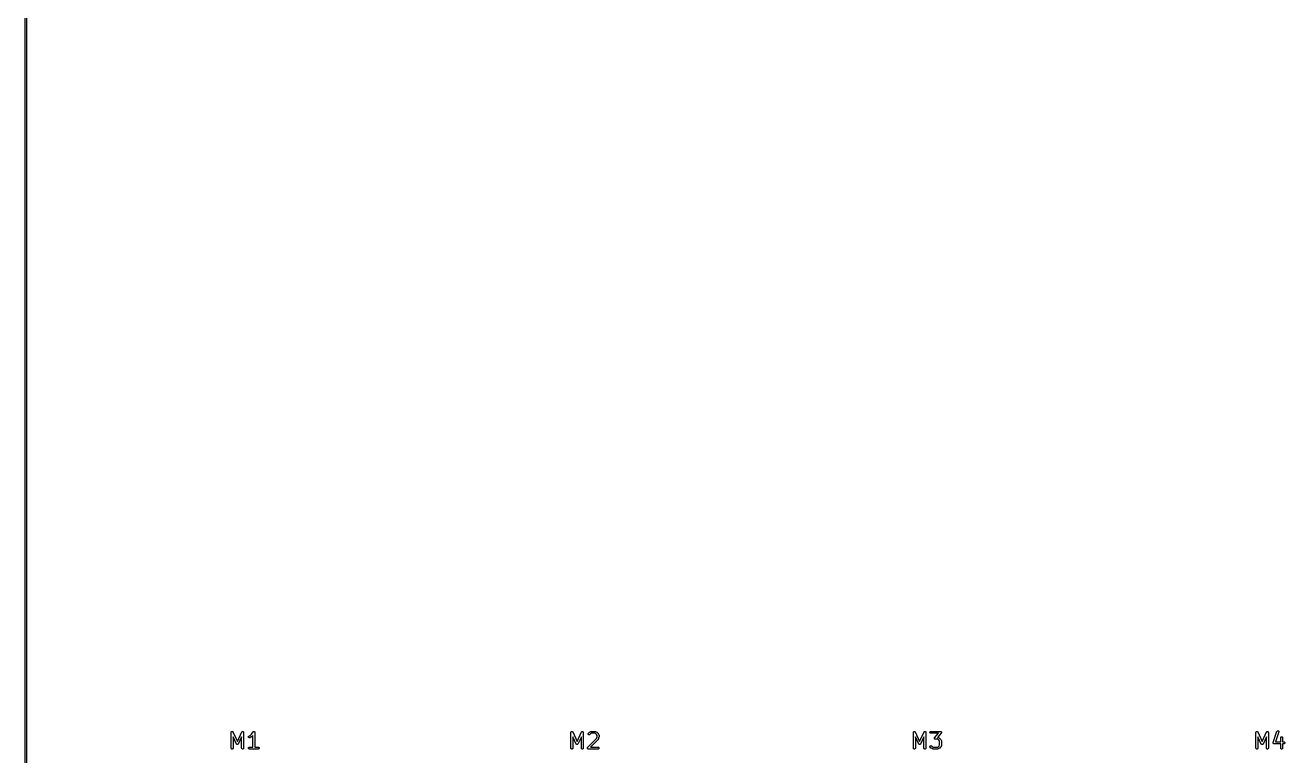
# Model space of a CAD drawing. Extents: x 25 to 346, y -457 to -16.
# Drawn here: x 25.3 to 167.8, y -319.2 to -236.5 of the extents above; entities that cross this region are included whole.
import ezdxf

# ---------------------------------------------------------------- set-up
doc = ezdxf.new("R2010")
doc.units = 0
doc.header["$MEASUREMENT"] = 0
doc.layers.add('BLACK', color=7, linetype='CONTINUOUS')

msp = doc.modelspace()

# ---------------------------------------------------------------- linework, layer by layer
at = {"layer": 'Black'}
for p, q in [((25.325, -456.565), (25.325, -16.51)), ((25.475, -16.585), (25.475, -456.49)), ((48.6177, -316.526), (48.6202, -316.512)), ((48.6177, -318.304), (48.6177, -316.526)), ((48.6202, -316.512), (48.6214, -316.498)), ((48.6214, -316.498), (48.6234, -316.494)), ((48.6234, -316.494), (48.6242, -316.489)), ((48.6242, -316.489), (48.6313, -316.477)), ((48.6313, -316.477), (48.6372, -316.464)), ((48.6372, -316.464), (48.6406, -316.461)), ((48.6406, -316.461), (48.643, -316.457)), ((48.643, -316.457), (48.6538, -316.448)), ((48.6538, -316.448), (48.6637, -316.438)), ((48.6637, -316.438), (48.668, -316.436)), ((48.668, -316.436), (48.6717, -316.433)), ((48.6717, -316.433), (48.6849, -316.428)), ((48.6849, -316.428), (48.6977, -316.422)), ((48.6977, -316.422), (48.7024, -316.422)), ((48.7024, -316.422), (48.7069, -316.42)), ((48.7069, -316.42), (48.721, -316.42)), ((48.721, -316.42), (48.735, -316.419)), ((48.735, -316.419), (48.7396, -316.42)), ((48.7396, -316.42), (48.7444, -316.42)), ((48.7444, -316.42), (48.7577, -316.425)), ((48.7577, -316.425), (48.7713, -316.428)), ((48.7713, -316.428), (48.7752, -316.431)), ((48.7752, -316.431), (48.7796, -316.433)), ((48.7796, -316.433), (48.7904, -316.442)), ((48.7904, -316.442), (48.802, -316.45)), ((48.802, -316.45), (48.8047, -316.454)), ((48.8047, -316.454), (48.8084, -316.457)), ((48.8084, -316.457), (48.8154, -316.469)), ((48.8154, -316.469), (48.8235, -316.481)), ((48.8235, -316.481), (49.3183, -317.541)), ((49.2205, -317.842), (48.8336, -317.013)), ((48.8336, -317.013), (48.8336, -318.304)), ((49.3183, -317.541), (49.8132, -316.481)), ((49.8031, -317.013), (49.4162, -317.842)), ((49.8031, -318.304), (49.8031, -317.013)), ((49.8132, -316.481), (49.8213, -316.469)), ((49.8213, -316.469), (49.8283, -316.457)), ((49.8283, -316.457), (49.832, -316.454)), ((49.832, -316.454), (49.8347, -316.45)), ((49.8347, -316.45), (49.8462, -316.442)), ((49.8462, -316.442), (49.857, -316.433)), ((49.857, -316.433), (49.8615, -316.431)), ((49.8615, -316.431), (49.8654, -316.428)), ((49.8654, -316.428), (49.879, -316.425)), ((49.879, -316.425), (49.8923, -316.42)), ((49.8923, -316.42), (49.897, -316.42)), ((49.897, -316.42), (49.9016, -316.419)), ((49.9016, -316.419), (49.9157, -316.42)), ((49.9157, -316.42), (49.9297, -316.42)), ((49.9297, -316.42), (49.9342, -316.422)), ((49.9342, -316.422), (49.939, -316.422)), ((49.939, -316.422), (49.9517, -316.428)), ((49.9517, -316.428), (49.965, -316.433)), ((49.965, -316.433), (49.9686, -316.436)), ((49.9686, -316.436), (49.9729, -316.438)), ((49.9729, -316.438), (49.9829, -316.448)), ((49.9829, -316.448), (49.9937, -316.457)), ((49.9937, -316.457), (49.9961, -316.461)), ((49.9961, -316.461), (49.9994, -316.464)), ((49.9994, -316.464), (50.0054, -316.477)), ((50.0054, -316.477), (50.0124, -316.489)), ((50.0124, -316.489), (50.0133, -316.494)), ((50.0133, -316.494), (50.0153, -316.498)), ((50.0153, -316.498), (50.0165, -316.512)), ((50.0165, -316.512), (50.019, -316.526)), ((50.019, -316.526), (50.019, -318.304)), ((50.5652, -317.028), (50.574, -316.991)), ((50.5695, -317.065), (50.5652, -317.028)), ((50.5863, -317.099), (50.5695, -317.065)), ((50.574, -316.991), (50.5946, -316.96)), ((50.6135, -317.124), (50.5863, -317.099)), ((50.5946, -316.96), (50.6247, -316.938)), ((50.6479, -317.139), (50.6135, -317.124)), ((50.6247, -316.938), (50.7784, -316.861)), ((50.6853, -317.142), (50.6479, -317.139)), ((50.7213, -317.131), (50.6853, -317.142)), ((50.8906, -317.046), (50.7213, -317.131)), ((50.7784, -316.861), (50.9278, -316.712)), ((50.9045, -317.036), (50.8906, -317.046)), ((50.9187, -317.026), (50.9045, -317.036)), ((51.0731, -316.872), (50.9187, -317.026)), ((50.9278, -316.712), (51.0912, -316.466)), ((51.0731, -318.196), (51.0731, -316.872)), ((51.0912, -316.466), (51.0953, -316.462)), ((51.0953, -316.462), (51.0983, -316.457)), ((51.0983, -316.457), (51.1082, -316.449)), ((51.1082, -316.449), (51.1171, -316.439)), ((51.1171, -316.439), (51.1224, -316.437)), ((51.1224, -316.437), (51.127, -316.433)), ((51.127, -316.433), (51.1391, -316.428)), ((51.1391, -316.428), (51.1507, -316.423)), ((51.1507, -316.423), (51.1566, -316.422)), ((51.1566, -316.422), (51.1623, -316.42)), ((51.1623, -316.42), (51.1751, -316.42)), ((51.1751, -316.42), (51.1879, -316.419)), ((51.1879, -316.419), (51.1938, -316.42)), ((51.1938, -316.42), (51.1997, -316.42)), ((51.1997, -316.42), (51.2119, -316.424)), ((51.2119, -316.424), (51.2244, -316.427)), ((51.2244, -316.427), (51.2294, -316.431)), ((51.2294, -316.431), (51.235, -316.433)), ((51.235, -316.433), (51.2448, -316.441)), ((51.2448, -316.441), (51.2556, -316.448)), ((51.2556, -316.448), (51.2591, -316.453)), ((51.2591, -316.453), (51.2637, -316.457)), ((51.2637, -316.457), (51.2701, -316.468)), ((51.2701, -316.468), (51.2778, -316.478)), ((51.2778, -316.478), (51.2794, -316.484)), ((51.2794, -316.484), (51.2824, -316.489)), ((51.2824, -316.489), (51.2847, -316.502)), ((51.2847, -316.502), (51.2883, -316.514)), ((51.2883, -316.514), (51.2879, -316.52)), ((51.2879, -316.52), (51.289, -316.526)), ((51.289, -316.526), (51.289, -318.196)), ((87.0352, -316.526), (87.0377, -316.512)), ((87.0352, -318.304), (87.0352, -316.526)), ((87.0377, -316.512), (87.0389, -316.498)), ((87.0389, -316.498), (87.0409, -316.494)), ((87.0409, -316.494), (87.0417, -316.489)), ((87.0417, -316.489), (87.0488, -316.477)), ((87.0488, -316.477), (87.0547, -316.464)), ((87.0547, -316.464), (87.0581, -316.461)), ((87.0581, -316.461), (87.0605, -316.457)), ((87.0605, -316.457), (87.0713, -316.448)), ((87.0713, -316.448), (87.0812, -316.438)), ((87.0812, -316.438), (87.0855, -316.436)), ((87.0855, -316.436), (87.0892, -316.433)), ((87.0892, -316.433), (87.1024, -316.428)), ((87.1024, -316.428), (87.1152, -316.422)), ((87.1152, -316.422), (87.1199, -316.422)), ((87.1199, -316.422), (87.1244, -316.42)), ((87.1244, -316.42), (87.1385, -316.42)), ((87.1385, -316.42), (87.1525, -316.419)), ((87.1525, -316.419), (87.1571, -316.42)), ((87.1571, -316.42), (87.1619, -316.42)), ((87.1619, -316.42), (87.1752, -316.425)), ((87.1752, -316.425), (87.1888, -316.428)), ((87.1888, -316.428), (87.1927, -316.431)), ((87.1927, -316.431), (87.1971, -316.433)), ((87.1971, -316.433), (87.2079, -316.442)), ((87.2079, -316.442), (87.2195, -316.45)), ((87.2195, -316.45), (87.2222, -316.454)), ((87.2222, -316.454), (87.2259, -316.457)), ((87.2259, -316.457), (87.2329, -316.469)), ((87.2329, -316.469), (87.241, -316.481)), ((87.241, -316.481), (87.7358, -317.541)), ((87.638, -317.842), (87.2511, -317.013)), ((87.2511, -317.013), (87.2511, -318.304)), ((87.7358, -317.541), (88.2307, -316.481)), ((88.2206, -317.013), (87.8337, -317.842)), ((88.2206, -318.304), (88.2206, -317.013)), ((88.2307, -316.481), (88.2388, -316.469)), ((88.2388, -316.469), (88.2458, -316.457)), ((88.2458, -316.457), (88.2495, -316.454)), ((88.2495, -316.454), (88.2522, -316.45)), ((88.2522, -316.45), (88.2637, -316.442)), ((88.2637, -316.442), (88.2745, -316.433)), ((88.2745, -316.433), (88.279, -316.431)), ((88.279, -316.431), (88.2829, -316.428)), ((88.2829, -316.428), (88.2965, -316.425)), ((88.2965, -316.425), (88.3098, -316.42)), ((88.3098, -316.42), (88.3145, -316.42)), ((88.3145, -316.42), (88.3191, -316.419)), ((88.3191, -316.419), (88.3332, -316.42)), ((88.3332, -316.42), (88.3472, -316.42)), ((88.3472, -316.42), (88.3517, -316.422)), ((88.3517, -316.422), (88.3565, -316.422)), ((88.3565, -316.422), (88.3692, -316.428)), ((88.3692, -316.428), (88.3825, -316.433)), ((88.3825, -316.433), (88.3861, -316.436)), ((88.3861, -316.436), (88.3904, -316.438)), ((88.3904, -316.438), (88.4004, -316.448)), ((88.4004, -316.448), (88.4112, -316.457)), ((88.4112, -316.457), (88.4136, -316.461)), ((88.4136, -316.461), (88.4169, -316.464)), ((88.4169, -316.464), (88.4229, -316.477)), ((88.4229, -316.477), (88.4299, -316.489)), ((88.4299, -316.489), (88.4308, -316.494)), ((88.4308, -316.494), (88.4328, -316.498)), ((88.4328, -316.498), (88.434, -316.512)), ((88.434, -316.512), (88.4365, -316.526)), ((88.4365, -316.526), (88.4365, -318.304)), ((88.9295, -318.228), (89.9275, -317.23)), ((88.983, -316.686), (88.9927, -316.65)), ((88.9862, -316.724), (88.983, -316.686)), ((89.0021, -316.758), (88.9862, -316.724)), ((88.9927, -316.65), (89.0142, -316.619)), ((89.0286, -316.784), (89.0021, -316.758)), ((89.0142, -316.619), (89.0988, -316.535)), ((89.0626, -316.8), (89.0286, -316.784)), ((89.0999, -316.803), (89.0626, -316.8)), ((89.0988, -316.535), (89.113, -316.525)), ((89.1361, -316.794), (89.0999, -316.803)), ((89.113, -316.525), (89.1269, -316.514)), ((89.1269, -316.514), (89.2962, -316.43)), ((89.1668, -316.772), (89.1361, -316.794)), ((89.2391, -316.7), (89.1668, -316.772)), ((89.37, -316.634), (89.2391, -316.7)), ((90.0982, -317.365), (89.2664, -318.196)), ((89.2962, -316.43), (89.3022, -316.428)), ((89.3022, -316.428), (89.3076, -316.425)), ((89.3076, -316.425), (89.32, -316.423)), ((89.32, -316.423), (89.3322, -316.419)), ((89.3322, -316.419), (89.3384, -316.419)), ((89.3384, -316.419), (89.3445, -316.418)), ((89.3445, -316.418), (89.7678, -316.418)), ((89.7424, -316.634), (89.37, -316.634)), ((89.8732, -316.7), (89.7424, -316.634)), ((89.7678, -316.418), (89.774, -316.419)), ((89.774, -316.419), (89.7802, -316.419)), ((89.7802, -316.419), (89.7923, -316.423)), ((89.7923, -316.423), (89.8048, -316.425)), ((89.8048, -316.425), (89.8101, -316.428)), ((89.8101, -316.428), (89.8161, -316.43)), ((89.8161, -316.43), (89.9854, -316.514)), ((89.9331, -316.76), (89.8732, -316.7)), ((89.9275, -317.23), (89.9986, -317.017)), ((89.9986, -316.89), (89.9331, -316.76)), ((89.9854, -316.514), (89.9993, -316.525)), ((89.9986, -317.017), (89.9986, -316.89)), ((89.9993, -316.525), (90.0135, -316.535)), ((90.0135, -316.535), (90.0982, -316.619)), ((90.0982, -316.619), (90.1081, -316.633)), ((90.1017, -317.36), (90.0982, -317.365)), ((90.1064, -317.355), (90.1017, -317.36)), ((90.1124, -317.344), (90.1064, -317.355)), ((90.1081, -316.633), (90.1184, -316.647)), ((90.1197, -317.334), (90.1124, -317.344)), ((90.1184, -316.647), (90.2031, -316.817)), ((90.1213, -317.328), (90.1197, -317.334)), ((90.1242, -317.322), (90.1213, -317.328)), ((90.2089, -317.068), (90.1242, -317.322)), ((90.2031, -316.817), (90.2048, -316.823)), ((90.2048, -316.823), (90.2079, -316.828)), ((90.2079, -316.828), (90.2101, -316.841)), ((90.2114, -317.051), (90.2089, -317.068)), ((90.2101, -316.841), (90.2137, -316.853)), ((90.2145, -317.034), (90.2114, -317.051)), ((90.2137, -316.853), (90.2134, -316.859)), ((90.2134, -316.859), (90.2145, -316.865)), ((90.2145, -316.865), (90.2145, -317.034)), ((125.77, -316.526), (125.773, -316.512)), ((125.77, -318.304), (125.77, -316.526)), ((125.773, -316.512), (125.774, -316.498)), ((125.774, -316.498), (125.776, -316.494)), ((125.776, -316.494), (125.777, -316.489)), ((125.777, -316.489), (125.784, -316.477)), ((125.784, -316.477), (125.79, -316.464)), ((125.79, -316.464), (125.793, -316.461)), ((125.793, -316.461), (125.795, -316.457)), ((125.795, -316.457), (125.806, -316.448)), ((125.806, -316.448), (125.816, -316.438)), ((125.816, -316.438), (125.821, -316.436)), ((125.821, -316.436), (125.824, -316.433)), ((125.824, -316.433), (125.837, -316.428)), ((125.837, -316.428), (125.85, -316.422)), ((125.85, -316.422), (125.855, -316.422)), ((125.855, -316.422), (125.859, -316.42)), ((125.859, -316.42), (125.874, -316.42)), ((125.874, -316.42), (125.888, -316.419)), ((125.888, -316.419), (125.892, -316.42)), ((125.892, -316.42), (125.897, -316.42)), ((125.897, -316.42), (125.91, -316.425)), ((125.91, -316.425), (125.924, -316.428)), ((125.924, -316.428), (125.928, -316.431)), ((125.928, -316.431), (125.932, -316.433)), ((125.932, -316.433), (125.943, -316.442)), ((125.943, -316.442), (125.954, -316.45)), ((125.954, -316.45), (125.957, -316.454)), ((125.957, -316.454), (125.961, -316.457)), ((125.961, -316.457), (125.968, -316.469)), ((125.968, -316.469), (125.976, -316.481)), ((125.976, -316.481), (126.471, -317.541)), ((126.373, -317.842), (125.986, -317.013)), ((125.986, -317.013), (125.986, -318.304)), ((126.471, -317.541), (126.966, -316.481)), ((126.956, -317.013), (126.569, -317.842)), ((126.956, -318.304), (126.956, -317.013)), ((126.966, -316.481), (126.974, -316.469)), ((126.974, -316.469), (126.981, -316.457)), ((126.981, -316.457), (126.984, -316.454)), ((126.984, -316.454), (126.987, -316.45)), ((126.987, -316.45), (126.999, -316.442)), ((126.999, -316.442), (127.01, -316.433)), ((127.01, -316.433), (127.014, -316.431)), ((127.014, -316.431), (127.018, -316.428)), ((127.018, -316.428), (127.032, -316.425)), ((127.032, -316.425), (127.045, -316.42)), ((127.045, -316.42), (127.05, -316.42)), ((127.05, -316.42), (127.054, -316.419)), ((127.054, -316.419), (127.068, -316.42)), ((127.068, -316.42), (127.082, -316.42)), ((127.082, -316.42), (127.087, -316.422)), ((127.087, -316.422), (127.091, -316.422)), ((127.091, -316.422), (127.104, -316.428)), ((127.104, -316.428), (127.117, -316.433)), ((127.117, -316.433), (127.121, -316.436)), ((127.121, -316.436), (127.125, -316.438)), ((127.125, -316.438), (127.135, -316.448)), ((127.135, -316.448), (127.146, -316.457)), ((127.146, -316.457), (127.149, -316.461)), ((127.149, -316.461), (127.152, -316.464)), ((127.152, -316.464), (127.158, -316.477)), ((127.158, -316.477), (127.165, -316.489)), ((127.165, -316.489), (127.166, -316.494)), ((127.166, -316.494), (127.168, -316.498)), ((127.168, -316.498), (127.169, -316.512)), ((127.169, -316.512), (127.171, -316.526)), ((127.171, -316.526), (127.171, -318.304)), ((127.635, -316.508), (127.647, -316.472)), ((127.635, -316.545), (127.635, -316.508)), ((127.647, -316.58), (127.635, -316.545)), ((127.647, -316.472), (127.671, -316.444)), ((127.671, -316.609), (127.647, -316.58)), ((127.671, -316.444), (127.704, -316.425)), ((127.704, -316.628), (127.671, -316.609)), ((127.704, -316.425), (127.741, -316.418)), ((127.741, -316.634), (127.704, -316.628)), ((127.741, -316.418), (128.842, -316.418)), ((128.604, -316.634), (127.741, -316.634)), ((128.141, -317.201), (128.143, -317.193)), ((128.143, -317.212), (128.141, -317.201)), ((128.143, -317.185), (128.146, -317.175)), ((128.143, -317.193), (128.143, -317.185)), ((128.143, -317.222), (128.143, -317.212)), ((128.145, -317.23), (128.143, -317.222)), ((128.147, -317.238), (128.145, -317.23)), ((128.146, -317.175), (128.148, -317.165)), ((128.152, -317.248), (128.147, -317.238)), ((128.148, -317.165), (128.152, -317.158)), ((128.152, -317.158), (128.155, -317.15)), ((128.155, -317.258), (128.152, -317.248)), ((128.155, -317.15), (128.162, -317.142)), ((128.161, -317.264), (128.155, -317.258)), ((128.165, -317.271), (128.161, -317.264)), ((128.162, -317.142), (128.168, -317.133)), ((128.173, -317.278), (128.165, -317.271)), ((128.168, -317.133), (128.604, -316.634)), ((128.179, -317.286), (128.173, -317.278)), ((128.187, -317.291), (128.179, -317.286)), ((128.193, -317.296), (128.187, -317.291)), ((128.203, -317.3), (128.193, -317.296)), ((128.212, -317.305), (128.203, -317.3)), ((128.22, -317.307), (128.212, -317.305)), ((128.228, -317.31), (128.22, -317.307)), ((128.238, -317.31), (128.228, -317.31)), ((128.249, -317.312), (128.238, -317.31)), ((128.477, -317.312), (128.249, -317.312)), ((128.608, -317.377), (128.477, -317.312)), ((128.923, -316.597), (128.487, -317.096)), ((128.487, -317.096), (128.503, -317.096)), ((128.503, -317.096), (128.509, -317.097)), ((128.509, -317.097), (128.515, -317.096)), ((128.515, -317.096), (128.527, -317.1)), ((128.527, -317.1), (128.54, -317.102)), ((128.54, -317.102), (128.545, -317.105)), ((128.545, -317.105), (128.551, -317.107)), ((128.551, -317.107), (128.72, -317.192)), ((128.668, -317.437), (128.608, -317.377)), ((128.734, -317.568), (128.668, -317.437)), ((128.72, -317.192), (128.734, -317.202)), ((128.734, -317.202), (128.748, -317.212)), ((128.734, -317.94), (128.734, -317.568)), ((128.748, -317.212), (128.833, -317.297)), ((128.833, -317.297), (128.843, -317.311)), ((128.842, -316.418), (128.852, -316.42)), ((128.843, -317.311), (128.853, -317.325)), ((128.852, -316.42), (128.862, -316.42)), ((128.853, -317.325), (128.938, -317.494)), ((128.862, -316.42), (128.87, -316.423)), ((128.87, -316.423), (128.878, -316.425)), ((128.878, -316.425), (128.888, -316.43)), ((128.888, -316.43), (128.897, -316.434)), ((128.897, -316.434), (128.904, -316.439)), ((128.904, -316.439), (128.911, -316.444)), ((128.911, -316.444), (128.918, -316.452)), ((128.918, -316.452), (128.926, -316.459)), ((128.928, -316.588), (128.923, -316.597)), ((128.926, -316.459), (128.93, -316.466)), ((128.935, -316.58), (128.928, -316.588)), ((128.93, -316.466), (128.935, -316.472)), ((128.935, -316.472), (128.939, -316.482)), ((128.938, -316.572), (128.935, -316.58)), ((128.942, -316.565), (128.938, -316.572)), ((128.938, -317.494), (128.94, -317.5)), ((128.939, -316.482), (128.944, -316.492)), ((128.94, -317.5), (128.943, -317.505)), ((128.944, -316.555), (128.942, -316.565)), ((128.943, -317.505), (128.945, -317.518)), ((128.944, -316.492), (128.945, -316.5)), ((128.948, -316.545), (128.944, -316.555)), ((128.945, -316.5), (128.948, -316.508)), ((128.945, -317.518), (128.949, -317.53)), ((128.948, -316.508), (128.948, -316.518)), ((128.948, -316.518), (128.949, -316.529)), ((128.949, -316.529), (128.948, -316.537)), ((128.948, -316.537), (128.948, -316.545)), ((128.949, -317.53), (128.948, -317.536)), ((128.948, -317.536), (128.949, -317.542)), ((128.949, -317.542), (128.949, -317.966)), ((164.505, -316.526), (164.508, -316.512)), ((164.505, -318.304), (164.505, -316.526)), ((164.508, -316.512), (164.509, -316.498)), ((164.509, -316.498), (164.511, -316.494)), ((164.511, -316.494), (164.512, -316.489)), ((164.512, -316.489), (164.519, -316.477)), ((164.519, -316.477), (164.525, -316.464)), ((164.525, -316.464), (164.528, -316.461)), ((164.528, -316.461), (164.53, -316.457)), ((164.53, -316.457), (164.541, -316.448)), ((164.541, -316.448), (164.551, -316.438)), ((164.551, -316.438), (164.556, -316.436)), ((164.556, -316.436), (164.559, -316.433)), ((164.559, -316.433), (164.572, -316.428)), ((164.572, -316.428), (164.585, -316.422)), ((164.585, -316.422), (164.59, -316.422)), ((164.59, -316.422), (164.594, -316.42)), ((164.594, -316.42), (164.609, -316.42)), ((164.609, -316.42), (164.623, -316.419)), ((164.623, -316.419), (164.627, -316.42)), ((164.627, -316.42), (164.632, -316.42)), ((164.632, -316.42), (164.645, -316.425)), ((164.645, -316.425), (164.659, -316.428)), ((164.659, -316.428), (164.663, -316.431)), ((164.663, -316.431), (164.667, -316.433)), ((164.667, -316.433), (164.678, -316.442)), ((164.678, -316.442), (164.689, -316.45)), ((164.689, -316.45), (164.692, -316.454)), ((164.692, -316.454), (164.696, -316.457)), ((164.696, -316.457), (164.703, -316.469)), ((164.703, -316.469), (164.711, -316.481)), ((164.711, -316.481), (165.206, -317.541)), ((165.108, -317.842), (164.721, -317.013)), ((164.721, -317.013), (164.721, -318.304)), ((165.206, -317.541), (165.701, -316.481)), ((165.691, -317.013), (165.304, -317.842)), ((165.691, -318.304), (165.691, -317.013)), ((165.701, -316.481), (165.709, -316.469)), ((165.709, -316.469), (165.716, -316.457)), ((165.716, -316.457), (165.719, -316.454)), ((165.719, -316.454), (165.722, -316.45)), ((165.722, -316.45), (165.734, -316.442)), ((165.734, -316.442), (165.745, -316.433)), ((165.745, -316.433), (165.749, -316.431)), ((165.749, -316.431), (165.753, -316.428)), ((165.753, -316.428), (165.767, -316.425)), ((165.767, -316.425), (165.78, -316.42)), ((165.78, -316.42), (165.785, -316.42)), ((165.785, -316.42), (165.789, -316.419)), ((165.789, -316.419), (165.803, -316.42)), ((165.803, -316.42), (165.817, -316.42)), ((165.817, -316.42), (165.822, -316.422)), ((165.822, -316.422), (165.826, -316.422)), ((165.826, -316.422), (165.839, -316.428)), ((165.839, -316.428), (165.852, -316.433)), ((165.852, -316.433), (165.856, -316.436)), ((165.856, -316.436), (165.86, -316.438)), ((165.86, -316.438), (165.87, -316.448)), ((165.87, -316.448), (165.881, -316.457)), ((165.881, -316.457), (165.884, -316.461)), ((165.884, -316.461), (165.887, -316.464)), ((165.887, -316.464), (165.893, -316.477)), ((165.893, -316.477), (165.9, -316.489)), ((165.9, -316.489), (165.901, -316.494)), ((165.901, -316.494), (165.903, -316.498)), ((165.903, -316.498), (165.904, -316.512)), ((165.904, -316.512), (165.906, -316.526)), ((165.906, -316.526), (165.906, -318.304)), ((166.458, -317.678), (166.881, -316.408)), ((167.086, -316.476), (166.71, -317.604)), ((166.71, -317.604), (167.299, -317.604)), ((166.881, -316.408), (166.899, -316.375)), ((166.899, -316.375), (166.927, -316.35)), ((166.927, -316.35), (166.962, -316.336)), ((166.962, -316.336), (167, -316.335)), ((167, -316.335), (167.035, -316.347)), ((167.035, -316.347), (167.065, -316.37)), ((167.065, -316.37), (167.084, -316.402)), ((167.084, -316.402), (167.092, -316.439)), ((167.092, -316.439), (167.086, -316.476)), ((167.299, -317.119), (167.306, -317.082)), ((167.299, -317.604), (167.299, -317.119)), ((167.306, -317.082), (167.324, -317.05)), ((167.324, -317.05), (167.353, -317.026)), ((167.353, -317.026), (167.388, -317.013)), ((167.388, -317.013), (167.426, -317.013)), ((167.426, -317.013), (167.461, -317.026)), ((167.461, -317.026), (167.49, -317.05)), ((167.49, -317.05), (167.509, -317.082)), ((167.509, -317.082), (167.515, -317.119)), ((167.515, -317.119), (167.515, -317.604)), ((167.515, -317.604), (167.661, -317.604)), ((167.661, -317.604), (167.698, -317.61)), ((167.698, -317.61), (167.731, -317.629)), ((167.731, -317.629), (167.755, -317.658)), ((48.6242, -318.341), (48.6177, -318.304)), ((48.643, -318.374), (48.6242, -318.341)), ((48.6717, -318.398), (48.643, -318.374)), ((48.7069, -318.411), (48.6717, -318.398)), ((48.7444, -318.411), (48.7069, -318.411)), ((48.7796, -318.398), (48.7444, -318.411)), ((48.8084, -318.374), (48.7796, -318.398)), ((48.8271, -318.341), (48.8084, -318.374)), ((48.8336, -318.304), (48.8271, -318.341)), ((49.2259, -317.85), (49.2205, -317.842)), ((49.2299, -317.858), (49.2259, -317.85)), ((49.2366, -317.865), (49.2299, -317.858)), ((49.242, -317.873), (49.2366, -317.865)), ((49.2497, -317.878), (49.242, -317.873)), ((49.2564, -317.885), (49.2497, -317.878)), ((49.265, -317.889), (49.2564, -317.885)), ((49.2727, -317.894), (49.265, -317.889)), ((49.2818, -317.897), (49.2727, -317.894)), ((49.2904, -317.901), (49.2818, -317.897)), ((49.2998, -317.901), (49.2904, -317.901)), ((49.309, -317.904), (49.2998, -317.901)), ((49.3183, -317.903), (49.309, -317.904)), ((49.3277, -317.904), (49.3183, -317.903)), ((49.3369, -317.901), (49.3277, -317.904)), ((49.3463, -317.901), (49.3369, -317.901)), ((49.3548, -317.897), (49.3463, -317.901)), ((49.3639, -317.894), (49.3548, -317.897)), ((49.3717, -317.889), (49.3639, -317.894)), ((49.3803, -317.885), (49.3717, -317.889)), ((49.3869, -317.878), (49.3803, -317.885)), ((49.3946, -317.873), (49.3869, -317.878)), ((49.4001, -317.865), (49.3946, -317.873)), ((49.4068, -317.858), (49.4001, -317.865)), ((49.4108, -317.85), (49.4068, -317.858)), ((49.4162, -317.842), (49.4108, -317.85)), ((49.8096, -318.341), (49.8031, -318.304)), ((49.8283, -318.374), (49.8096, -318.341)), ((49.857, -318.398), (49.8283, -318.374)), ((49.8923, -318.411), (49.857, -318.398)), ((49.9297, -318.411), (49.8923, -318.411)), ((49.965, -318.398), (49.9297, -318.411)), ((49.9937, -318.374), (49.965, -318.398)), ((50.0124, -318.341), (49.9937, -318.374)), ((50.019, -318.304), (50.0124, -318.341)), ((50.5667, -318.286), (50.5795, -318.25)), ((50.5667, -318.323), (50.5667, -318.286)), ((50.5795, -318.358), (50.5667, -318.323)), ((50.5795, -318.25), (50.6036, -318.222)), ((50.6036, -318.387), (50.5795, -318.358)), ((50.6036, -318.222), (50.6361, -318.203)), ((50.6361, -318.406), (50.6036, -318.387)), ((50.6361, -318.203), (50.673, -318.196)), ((50.673, -318.412), (50.6361, -318.406)), ((50.673, -318.196), (51.0731, -318.196)), ((51.689, -318.412), (50.673, -318.412)), ((51.289, -318.196), (51.689, -318.196)), ((51.689, -318.196), (51.7259, -318.203)), ((51.7259, -318.406), (51.689, -318.412)), ((51.7259, -318.203), (51.7584, -318.222)), ((51.7584, -318.387), (51.7259, -318.406)), ((51.7584, -318.222), (51.7825, -318.25)), ((51.7825, -318.358), (51.7584, -318.387)), ((51.7825, -318.25), (51.7953, -318.286)), ((51.7953, -318.323), (51.7825, -318.358)), ((51.7953, -318.286), (51.7953, -318.323)), ((87.0417, -318.341), (87.0352, -318.304)), ((87.0605, -318.374), (87.0417, -318.341)), ((87.0892, -318.398), (87.0605, -318.374)), ((87.1244, -318.411), (87.0892, -318.398)), ((87.1619, -318.411), (87.1244, -318.411)), ((87.1971, -318.398), (87.1619, -318.411)), ((87.2259, -318.374), (87.1971, -318.398)), ((87.2446, -318.341), (87.2259, -318.374)), ((87.2511, -318.304), (87.2446, -318.341)), ((87.6434, -317.85), (87.638, -317.842)), ((87.6474, -317.858), (87.6434, -317.85)), ((87.6541, -317.865), (87.6474, -317.858)), ((87.6595, -317.873), (87.6541, -317.865)), ((87.6672, -317.878), (87.6595, -317.873)), ((87.6739, -317.885), (87.6672, -317.878)), ((87.6825, -317.889), (87.6739, -317.885)), ((87.6902, -317.894), (87.6825, -317.889)), ((87.6993, -317.897), (87.6902, -317.894)), ((87.7079, -317.901), (87.6993, -317.897)), ((87.7173, -317.901), (87.7079, -317.901)), ((87.7265, -317.904), (87.7173, -317.901)), ((87.7358, -317.903), (87.7265, -317.904)), ((87.7452, -317.904), (87.7358, -317.903)), ((87.7544, -317.901), (87.7452, -317.904)), ((87.7638, -317.901), (87.7544, -317.901)), ((87.7723, -317.897), (87.7638, -317.901)), ((87.7814, -317.894), (87.7723, -317.897)), ((87.7892, -317.889), (87.7814, -317.894)), ((87.7978, -317.885), (87.7892, -317.889)), ((87.8044, -317.878), (87.7978, -317.885)), ((87.8121, -317.873), (87.8044, -317.878)), ((87.8176, -317.865), (87.8121, -317.873)), ((87.8243, -317.858), (87.8176, -317.865)), ((87.8283, -317.85), (87.8243, -317.858)), ((87.8337, -317.842), (87.8283, -317.85)), ((88.2271, -318.341), (88.2206, -318.304)), ((88.2458, -318.374), (88.2271, -318.341)), ((88.2745, -318.398), (88.2458, -318.374)), ((88.3098, -318.411), (88.2745, -318.398)), ((88.3472, -318.411), (88.3098, -318.411)), ((88.3825, -318.398), (88.3472, -318.411)), ((88.4112, -318.374), (88.3825, -318.398)), ((88.4299, -318.341), (88.4112, -318.374)), ((88.4365, -318.304), (88.4299, -318.341)), ((88.8983, -318.295), (88.8995, -318.29)), ((88.8995, -318.309), (88.8983, -318.295)), ((88.8995, -318.286), (88.9043, -318.272)), ((88.8995, -318.29), (88.8995, -318.286)), ((88.8995, -318.323), (88.8995, -318.309)), ((88.9011, -318.328), (88.8995, -318.323)), ((88.9016, -318.332), (88.9011, -318.328)), ((88.9075, -318.345), (88.9016, -318.332)), ((88.9043, -318.272), (88.908, -318.259)), ((88.9123, -318.358), (88.9075, -318.345)), ((88.908, -318.259), (88.9107, -318.255)), ((88.9107, -318.255), (88.9123, -318.25)), ((88.9123, -318.25), (88.9214, -318.24)), ((88.9154, -318.362), (88.9123, -318.358)), ((88.9174, -318.366), (88.9154, -318.362)), ((88.9274, -318.376), (88.9174, -318.366)), ((88.9214, -318.24), (88.9295, -318.228)), ((88.9364, -318.387), (88.9274, -318.376)), ((88.9406, -318.389), (88.9364, -318.387)), ((88.9439, -318.393), (88.9406, -318.389)), ((88.9567, -318.399), (88.9439, -318.393)), ((88.9689, -318.406), (88.9567, -318.399)), ((88.9736, -318.407), (88.9689, -318.406)), ((88.9779, -318.409), (88.9736, -318.407)), ((88.9919, -318.41), (88.9779, -318.409)), ((89.0058, -318.412), (88.9919, -318.41)), ((90.1065, -318.412), (89.0058, -318.412)), ((89.2664, -318.196), (90.1065, -318.196)), ((90.1065, -318.196), (90.1434, -318.203)), ((90.1434, -318.406), (90.1065, -318.412)), ((90.1434, -318.203), (90.1759, -318.222)), ((90.1759, -318.387), (90.1434, -318.406)), ((90.1759, -318.222), (90.2, -318.25)), ((90.2, -318.358), (90.1759, -318.387)), ((90.2, -318.25), (90.2128, -318.286)), ((90.2128, -318.323), (90.2, -318.358)), ((90.2128, -318.286), (90.2128, -318.323)), ((125.777, -318.341), (125.77, -318.304)), ((125.795, -318.374), (125.777, -318.341)), ((125.824, -318.398), (125.795, -318.374)), ((125.859, -318.411), (125.824, -318.398)), ((125.897, -318.411), (125.859, -318.411)), ((125.932, -318.398), (125.897, -318.411)), ((125.961, -318.374), (125.932, -318.398)), ((125.98, -318.341), (125.961, -318.374)), ((125.986, -318.304), (125.98, -318.341)), ((126.378, -317.85), (126.373, -317.842)), ((126.382, -317.858), (126.378, -317.85)), ((126.389, -317.865), (126.382, -317.858)), ((126.395, -317.873), (126.389, -317.865)), ((126.402, -317.878), (126.395, -317.873)), ((126.409, -317.885), (126.402, -317.878)), ((126.417, -317.889), (126.409, -317.885)), ((126.425, -317.894), (126.417, -317.889)), ((126.434, -317.897), (126.425, -317.894)), ((126.443, -317.901), (126.434, -317.897)), ((126.452, -317.901), (126.443, -317.901)), ((126.461, -317.904), (126.452, -317.901)), ((126.471, -317.903), (126.461, -317.904)), ((126.48, -317.904), (126.471, -317.903)), ((126.489, -317.901), (126.48, -317.904)), ((126.499, -317.901), (126.489, -317.901)), ((126.507, -317.897), (126.499, -317.901)), ((126.516, -317.894), (126.507, -317.897)), ((126.524, -317.889), (126.516, -317.894)), ((126.533, -317.885), (126.524, -317.889)), ((126.539, -317.878), (126.533, -317.885)), ((126.547, -317.873), (126.539, -317.878)), ((126.553, -317.865), (126.547, -317.873)), ((126.559, -317.858), (126.553, -317.865)), ((126.563, -317.85), (126.559, -317.858)), ((126.569, -317.842), (126.563, -317.85)), ((126.962, -318.341), (126.956, -318.304)), ((126.981, -318.374), (126.962, -318.341)), ((127.01, -318.398), (126.981, -318.374)), ((127.045, -318.411), (127.01, -318.398)), ((127.082, -318.411), (127.045, -318.411)), ((127.117, -318.398), (127.082, -318.411)), ((127.146, -318.374), (127.117, -318.398)), ((127.165, -318.341), (127.146, -318.374)), ((127.171, -318.304), (127.165, -318.341)), ((127.633, -318.144), (127.637, -318.107)), ((127.643, -318.181), (127.633, -318.144)), ((127.637, -318.107), (127.652, -318.073)), ((127.665, -318.211), (127.643, -318.181)), ((127.652, -318.073), (127.679, -318.047)), ((127.749, -318.296), (127.665, -318.211)), ((127.679, -318.047), (127.713, -318.031)), ((127.713, -318.031), (127.75, -318.027)), ((127.763, -318.306), (127.749, -318.296)), ((127.75, -318.027), (127.786, -318.037)), ((127.777, -318.316), (127.763, -318.306)), ((127.947, -318.401), (127.777, -318.316)), ((127.786, -318.037), (127.817, -318.059)), ((127.817, -318.059), (127.889, -318.131)), ((127.889, -318.131), (128.02, -318.196)), ((127.953, -318.403), (127.947, -318.401)), ((127.958, -318.406), (127.953, -318.403)), ((127.97, -318.408), (127.958, -318.406)), ((127.982, -318.412), (127.97, -318.408)), ((127.989, -318.411), (127.982, -318.412)), ((127.995, -318.412), (127.989, -318.411)), ((128.503, -318.412), (127.995, -318.412)), ((128.02, -318.196), (128.477, -318.196)), ((128.477, -318.196), (128.608, -318.131)), ((128.509, -318.411), (128.503, -318.412)), ((128.515, -318.412), (128.509, -318.411)), ((128.527, -318.408), (128.515, -318.412)), ((128.54, -318.406), (128.527, -318.408)), ((128.545, -318.403), (128.54, -318.406)), ((128.551, -318.401), (128.545, -318.403)), ((128.72, -318.316), (128.551, -318.401)), ((128.608, -318.131), (128.668, -318.071)), ((128.668, -318.071), (128.734, -317.94)), ((128.734, -318.306), (128.72, -318.316)), ((128.748, -318.296), (128.734, -318.306)), ((128.833, -318.211), (128.748, -318.296)), ((128.843, -318.197), (128.833, -318.211)), ((128.853, -318.183), (128.843, -318.197)), ((128.938, -318.014), (128.853, -318.183)), ((128.94, -318.008), (128.938, -318.014)), ((128.943, -318.003), (128.94, -318.008)), ((128.945, -317.99), (128.943, -318.003)), ((128.949, -317.978), (128.945, -317.99)), ((128.949, -317.966), (128.948, -317.972)), ((128.948, -317.972), (128.949, -317.978)), ((164.512, -318.341), (164.505, -318.304)), ((164.53, -318.374), (164.512, -318.341)), ((164.559, -318.398), (164.53, -318.374)), ((164.594, -318.411), (164.559, -318.398)), ((164.632, -318.411), (164.594, -318.411)), ((164.667, -318.398), (164.632, -318.411)), ((164.696, -318.374), (164.667, -318.398)), ((164.715, -318.341), (164.696, -318.374)), ((164.721, -318.304), (164.715, -318.341)), ((165.113, -317.85), (165.108, -317.842)), ((165.117, -317.858), (165.113, -317.85)), ((165.124, -317.865), (165.117, -317.858)), ((165.13, -317.873), (165.124, -317.865)), ((165.137, -317.878), (165.13, -317.873)), ((165.144, -317.885), (165.137, -317.878)), ((165.152, -317.889), (165.144, -317.885)), ((165.16, -317.894), (165.152, -317.889)), ((165.169, -317.897), (165.16, -317.894)), ((165.178, -317.901), (165.169, -317.897)), ((165.187, -317.901), (165.178, -317.901)), ((165.196, -317.904), (165.187, -317.901)), ((165.206, -317.903), (165.196, -317.904)), ((165.215, -317.904), (165.206, -317.903)), ((165.224, -317.901), (165.215, -317.904)), ((165.234, -317.901), (165.224, -317.901)), ((165.242, -317.897), (165.234, -317.901)), ((165.251, -317.894), (165.242, -317.897)), ((165.259, -317.889), (165.251, -317.894)), ((165.268, -317.885), (165.259, -317.889)), ((165.274, -317.878), (165.268, -317.885)), ((165.282, -317.873), (165.274, -317.878)), ((165.288, -317.865), (165.282, -317.873)), ((165.294, -317.858), (165.288, -317.865)), ((165.298, -317.85), (165.294, -317.858)), ((165.304, -317.842), (165.298, -317.85)), ((165.697, -318.341), (165.691, -318.304)), ((165.716, -318.374), (165.697, -318.341)), ((165.745, -318.398), (165.716, -318.374)), ((165.78, -318.411), (165.745, -318.398)), ((165.817, -318.411), (165.78, -318.411)), ((165.852, -318.398), (165.817, -318.411)), ((165.881, -318.374), (165.852, -318.398)), ((165.9, -318.341), (165.881, -318.374)), ((165.906, -318.304), (165.9, -318.341)), ((166.453, -317.715), (166.454, -317.704)), ((166.454, -317.722), (166.453, -317.715)), ((166.454, -317.693), (166.457, -317.685)), ((166.454, -317.704), (166.454, -317.693)), ((166.454, -317.73), (166.454, -317.722)), ((166.458, -317.741), (166.454, -317.73)), ((166.457, -317.685), (166.458, -317.678)), ((166.46, -317.751), (166.458, -317.741)), ((166.464, -317.758), (166.46, -317.751)), ((166.467, -317.766), (166.464, -317.758)), ((166.474, -317.774), (166.467, -317.766)), ((166.48, -317.783), (166.474, -317.774)), ((166.486, -317.788), (166.48, -317.783)), ((166.491, -317.794), (166.486, -317.788)), ((166.501, -317.8), (166.491, -317.794)), ((166.509, -317.807), (166.501, -317.8)), ((166.517, -317.809), (166.509, -317.807)), ((166.524, -317.813), (166.517, -317.809)), ((166.534, -317.815), (166.524, -317.813)), ((166.545, -317.818), (166.534, -317.815)), ((166.553, -317.818), (166.545, -317.818)), ((166.561, -317.82), (166.553, -317.818)), ((167.299, -317.82), (166.561, -317.82)), ((167.299, -318.304), (167.299, -317.82)), ((167.306, -318.341), (167.299, -318.304)), ((167.324, -318.374), (167.306, -318.341)), ((167.353, -318.398), (167.324, -318.374)), ((167.388, -318.411), (167.353, -318.398)), ((167.426, -318.411), (167.388, -318.411)), ((167.461, -318.398), (167.426, -318.411)), ((167.49, -318.374), (167.461, -318.398)), ((167.509, -318.341), (167.49, -318.374)), ((167.515, -318.304), (167.509, -318.341)), ((167.661, -317.82), (167.515, -317.82)), ((167.515, -317.82), (167.515, -318.304)), ((167.698, -317.813), (167.661, -317.82)), ((167.731, -317.794), (167.698, -317.813)), ((167.755, -317.766), (167.731, -317.794)), ((167.755, -317.658), (167.767, -317.693)), ((167.767, -317.73), (167.755, -317.766)), ((167.767, -317.693), (167.767, -317.73))]:
    msp.add_line(p, q, dxfattribs=at)

doc.saveas('drawing.dxf')
